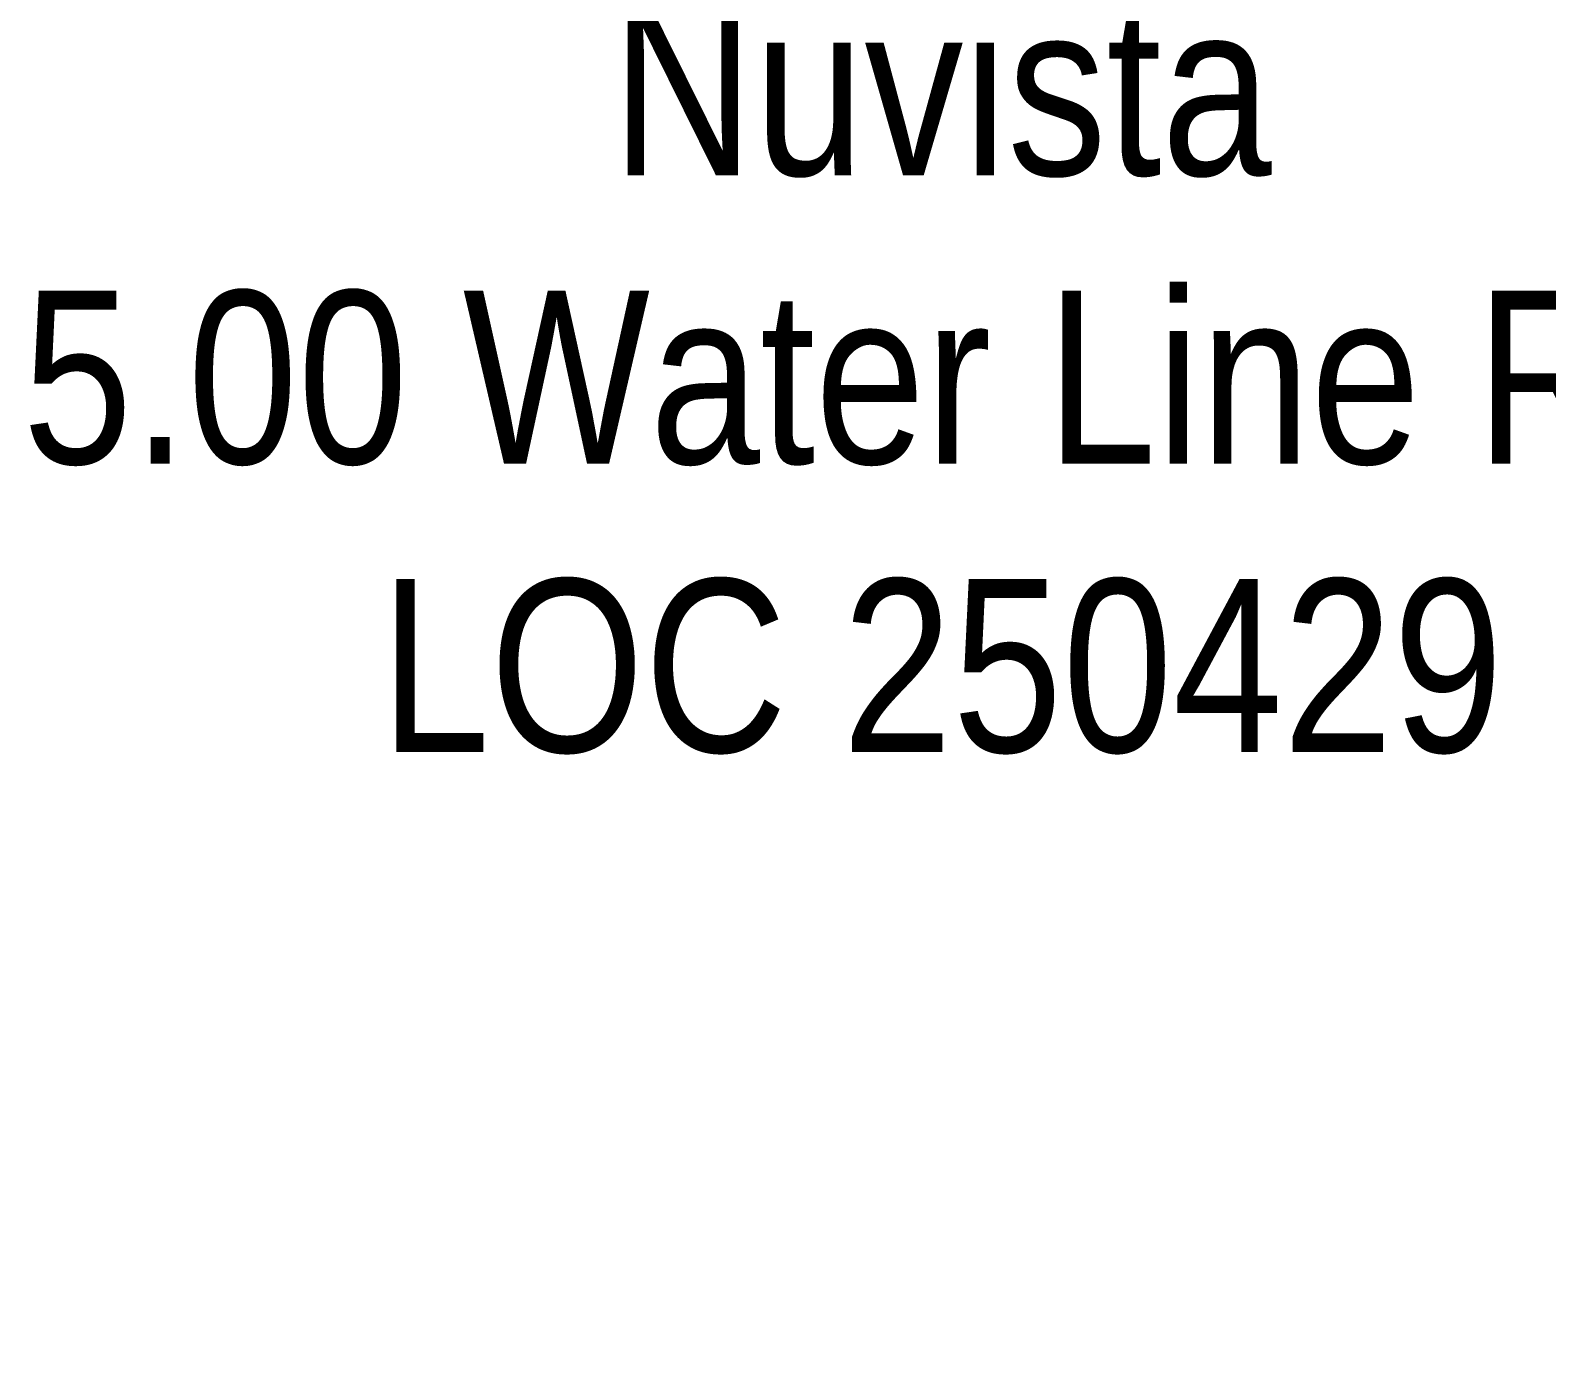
# Model space of a CAD drawing. Extents: x 383425 to 391668, y 6055101 to 6059545.
# Drawn here: x 387614.2 to 387701.9, y 6058044.7 to 6058121.4 of the extents above; entities that cross this region are included whole.
import ezdxf

# ---------------------------------------------------------------- set-up
doc = ezdxf.new("R2010")
doc.units = 0
doc.header["$LTSCALE"] = 5
doc.header["$PDMODE"] = 35
doc.header["$PDSIZE"] = 20
doc.layers.get('Defpoints').update_dxf_attribs({"color": 9})
doc.layers.add('P-TXT', color=4, linetype='Continuous')
doc.styles.add('80CG', font='ARIALN.TTF', dxfattribs={"height": 10})
doc.dimstyles.new('Compass 5 000', dxfattribs={"dimscale": 5, "dimtxt": 9, "dimasz": 2, "dimexe": 0.2, "dimexo": 0.0625, "dimgap": 0.5, "dimtad": 0, "dimtih": 1, "dimtoh": 1, "dimzin": 0, "dimdsep": 46, "dimtxsty": '80CG', "dimcen": 0.1, "dimse1": 1, "dimse2": 1, "dimclrd": 256, "dimclrt": 256, "dimaunit": 1, "dimadec": 4, "dimazin": 0, "dimtfac": 0.06, "dimtofl": 0, "dimtmove": 0, "dimatfit": 1, "dimfxl": 0.2, "dimtolj": 1, "dimtzin": 0, "dimlwd": -1, "dimarcsym": 0})

# ---------------------------------------------------------------- blocks, each defined once
blk = doc.blocks.new('*D103')
at = {"layer": 'Defpoints', "color": 0, "transparency": 16777216}
for p in [(387755.469, 6058129.068), (387772.692, 6058121.171), (387769.484, 6058117.339)]:
    blk.add_point(p, dxfattribs=at)
at = {"layer": 'P-TXT', "transparency": 16777216}
for p, q in [((387765.096, 6058140.57), (387771.514, 6058148.238)), ((387749.051, 6058121.4), (387732.24, 6058101.314)), ((387732.24, 6058101.314), (387722.24, 6058101.314))]:
    blk.add_line(p, q, dxfattribs=at)
for points in [[(387763.817, 6058141.639), (387766.374, 6058139.5), (387758.677, 6058132.901)], [(387747.773, 6058122.47), (387750.329, 6058120.33), (387755.469, 6058129.068)]]:
    blk.add_solid(points, dxfattribs=at)
at = {"layer": 'P-TXT', "transparency": 16777216, "insert": (387666.854, 6058101.314), "char_height": 10, "attachment_point": 5, "style": '80CG'}
blk.add_mtext('\\A1;Nuvista\\P5.00 Water Line R/W\\PLOC 250429', dxfattribs=at)

msp = doc.modelspace()

# ---------------------------------------------------------------- dimensions: what is measured, and where the dimension line sits
at = {"layer": 'P-TXT', "color": 3}
dim = msp.add_linear_dim(base=(387755.469, 6058129.068), p1=(387772.692, 6058121.171), p2=(387769.484, 6058117.339), angle=230.0716, text='Nuvista\\P5.00 Water Line R/W\\PLOC 250429', dimstyle='Compass 5 000', dxfattribs=at)
dim.commit()
dim.dimension.update_dxf_attribs({"geometry": '*D103', "text_midpoint": (387666.854, 6058101.314), "dimtype": 161})

doc.saveas('drawing.dxf')
